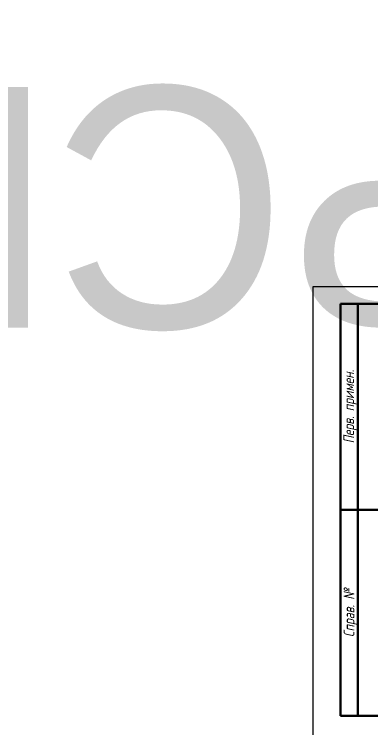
# Model space of a CAD drawing. Header units: millimetres. Extents: x -309 to 752, y -52 to 188.
# Drawn here: x -43.5 to 8.5, y 84.1 to 188.2 of the extents above; entities that cross this region are included whole.
import ezdxf
from ezdxf.enums import TextEntityAlignment as Align

# ---------------------------------------------------------------- set-up
doc = ezdxf.new("R2018")
doc.units = ezdxf.units.MM
doc.header["$LTSCALE"] = 0.5
for name, color, linetype, lineweight in [('Кромка (ГОСТ)', 7, 'Continuous', 50), ('Обозначение (ГОСТ)', 7, 'Continuous', 25), ('Эскизная геометрия (ГОСТ)', 7, 'Continuous', 50)]:
    doc.layers.add(name, color=color, linetype=linetype, lineweight=lineweight)
doc.styles.add('Альтернативный текст (ГОСТ)', font='', dxfattribs={"width": 0.8})
doc.styles.get('Альтернативный текст (ГОСТ)').set_extended_font_data('Arial', italic=True)

# ---------------------------------------------------------------- blocks, each defined once
blk = doc.blocks.new('Рамки ГОСТ - Рамка')
at = {"layer": 'Кромка (ГОСТ)', "lineweight": 25}
for p, q in [((0, 0), (0, 297)), ((0, 297), (420, 297))]:
    blk.add_line(p, q, dxfattribs=at)
blk = doc.blocks.new('ГОСТ - Доп. графы 2')
at = {"layer": 'Эскизная геометрия (ГОСТ)'}
for p, q in [((-12, 0), (-12, 120)), ((-12, 120), (0, 120)), ((-7, 0), (-7, 120)), ((-12, 60), (0, 60)), ((0, 0), (-12, 0))]:
    blk.add_line(p, q, dxfattribs=at)
at = {"layer": 'Обозначение (ГОСТ)', "char_height": 3.17, "attachment_point": 5, "rotation": 90, "style": 'Альтернативный текст (ГОСТ)'}
for s, insert, width in [('\\fGOST Common|b0|i1;\\H3.1700;Перв. примен.', (-9.19, 90.05), 60.0143), ('\\fGOST Common|b0|i1;\\H3.1700;Справ. №', (-9.1, 30), 59.9357)]:
    blk.add_mtext(s, dxfattribs=dict(at, insert=insert, width=width))
at = {"layer": 'Обозначение (ГОСТ)', "lineweight": 30, "flags": 17}
for tag, p in [('Первичная_применяемость', (-3.65, 90.03)), ('Справочный_номер', (-3.55, 30.02))]:
    blk.add_attdef(tag, text='', height=3.17, rotation=90, dxfattribs=at).set_placement(p, align=Align.MIDDLE_CENTER)
blk = doc.blocks.new('ГОСТ - Доп. графы 3')
at = {"layer": 'Обозначение (ГОСТ)', "lineweight": 30}
blk.add_attdef('ОБОЗНАЧЕНИЕ', text='', height=5, rotation=180, dxfattribs=at).set_placement((34.94, -6.97), align=Align.MIDDLE_CENTER)

msp = doc.modelspace()

# ---------------------------------------------------------------- block references
ref = msp.add_blockref('ГОСТ - Доп. графы 3', (10, 146), dxfattribs=dict(xscale=0.5, yscale=0.5, zscale=0.5))
lines = msp.add_mtext('PCBDiplomPCB', dxfattribs={"layer": 'Обозначение (ГОСТ)', "insert": (27.47, 142.52), "char_height": 35.0624, "attachment_point": 1, "rotation": 180})
ref.add_attrib('ОБОЗНАЧЕНИЕ', '', (27.47, 142.52)).embed_mtext(lines)
at = {"xscale": 0.5, "yscale": 0.5, "zscale": 0.5}
for name, p in [('Рамки ГОСТ - Рамка', (0, 0)), ('ГОСТ - Доп. графы 2', (10, 86))]:
    msp.add_blockref(name, p, dxfattribs=at)

doc.saveas('drawing.dxf')
